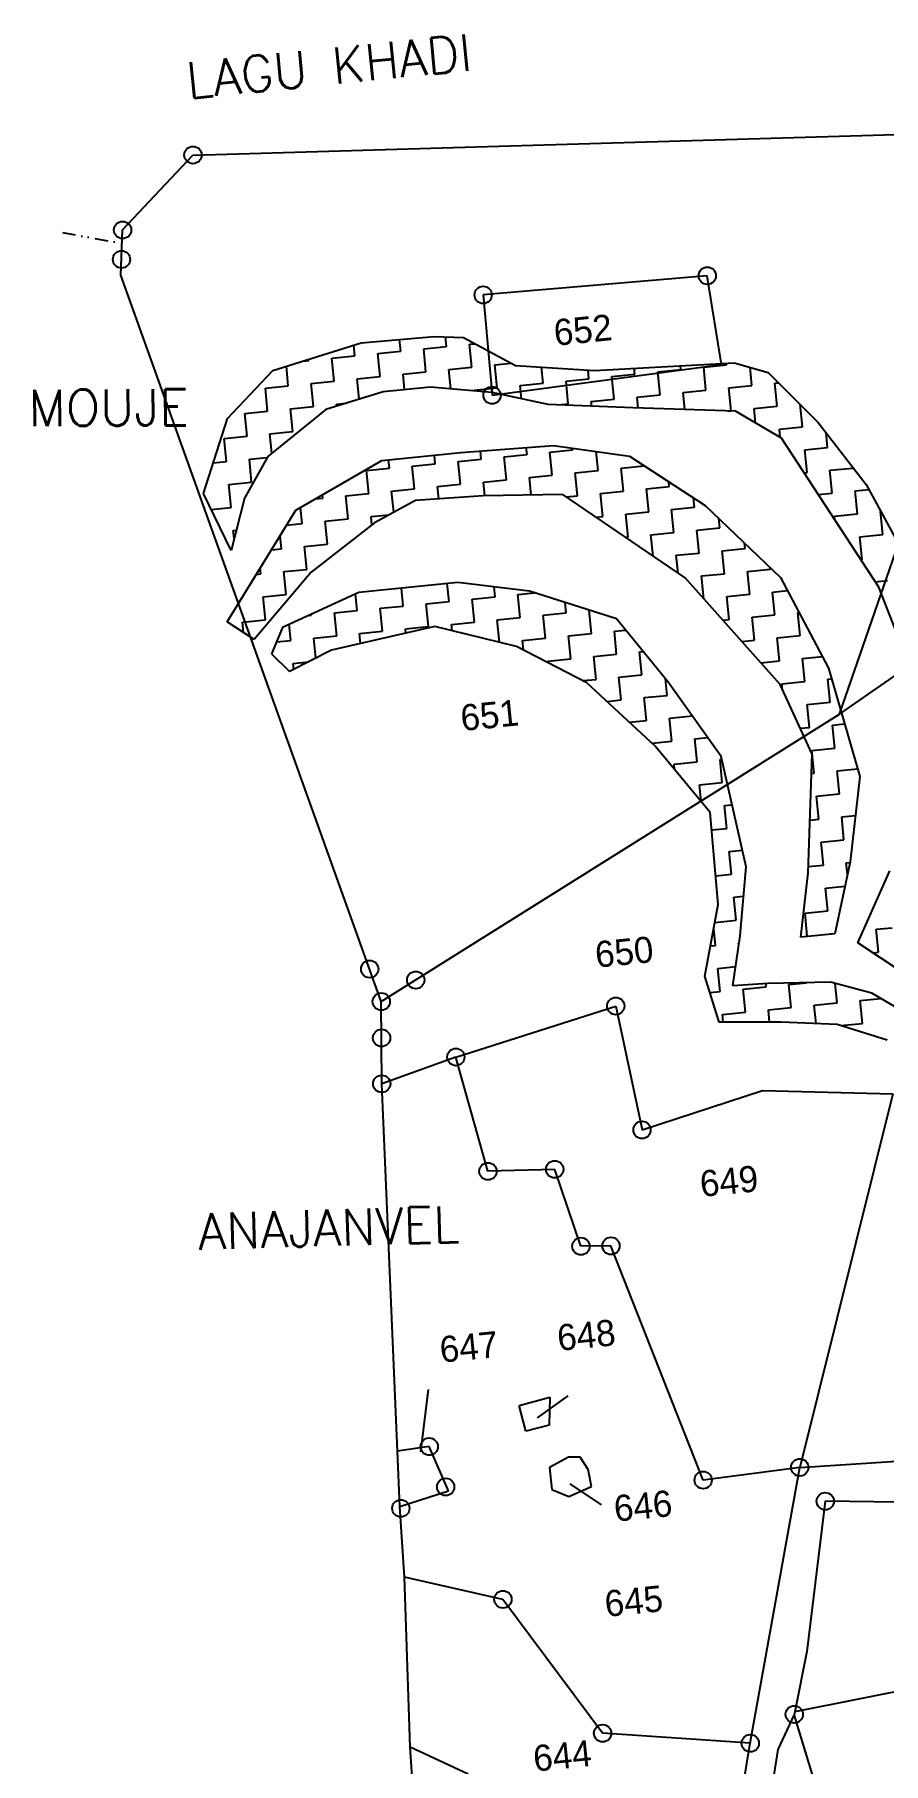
# Model space of a CAD drawing. Header units: metres. Extents: x 305262 to 307111, y 1940505 to 1944566.
# Drawn here: x 305262 to 305590, y 1943899 to 1944566 of the extents above; entities that cross this region are included whole.
import ezdxf

# ---------------------------------------------------------------- set-up
doc = ezdxf.new("R2010")
doc.units = ezdxf.units.M
doc.header["$MEASUREMENT"] = 0
doc.linetypes.add('DIVIDE', pattern=[1.25, 0.5, -0.25, 0, -0.25, 0, -0.25])
for name, color, linetype in [('POLY_HATCH', 12, 'Continuous'), ('POLY_PARCEL', 6, 'Continuous'), ('POLY_ROAD', 30, 'Continuous'), ('TEXT_MAPOUT', 7, 'Continuous'), ('TEXT_PARCEL', 7, 'Continuous'), ('V_BOUND_LINE', 7, 'Continuous'), ('V_DIVIDE_LINE', 7, 'DIVIDE')]:
    doc.layers.add(name, color=color, linetype=linetype)
doc.styles.get("Standard").update_dxf_attribs({"font": 'simplex.shx'})
doc.styles.add('TEXT_MAP', font='')
doc.styles.get('TEXT_MAP').set_extended_font_data('Kruti Dev 050')
doc.dimstyles.get("Standard").update_dxf_attribs({"dimtxt": 0.18, "dimasz": 0.18, "dimexe": 0.18, "dimexo": 0.0625, "dimgap": 0.09, "dimtad": 0, "dimtih": 1, "dimtoh": 1, "dimdec": 4, "dimzin": 0, "dimdsep": 46, "dimtxsty": 'Standard', "dimcen": 0.09, "dimadec": 0, "dimazin": 0, "dimtfac": 1, "dimtdec": 4, "dimtofl": 0, "dimtmove": 0, "dimatfit": 3, "dimfxl": 1, "dimtolj": 1, "dimtzin": 0, "dimarcsym": 0})

msp = doc.modelspace()

# ---------------------------------------------------------------- linework, layer by layer
for centre in [(305323.24, 1944519.96), (305296.09, 1944491.03), (305295.67, 1944479.67), (305521.73, 1944473.37), (305435.24, 1944465.99), (305438.69, 1944427.27), (305391.45, 1944205.83), (305409.23, 1944201.61), (305395.94, 1944193.28), (305486.43, 1944191.56), (305396.02, 1944179.25), (305424.7, 1944171.9), (305396.11, 1944161.56), (305496.54, 1944143.77), (305437.08, 1944127.79), (305462.86, 1944128.56), (305472.98, 1944098.87), (305484.57, 1944099.02), (305414.42, 1944021.56), (305557.43, 1944013.55), (305420.77, 1944006.01), (305520.14, 1944008.64), (305567.24, 1944000.5), (305403.47, 1943997.75), (305442.87, 1943962.62), (305555.27, 1943918.24), (305481.34, 1943910.97), (305538.33, 1943907.08)]:
    msp.add_circle(centre, 3.34)
at = {"layer": 'POLY_HATCH'}
for p, q in [((305388.19, 1944447.53), (305416.37, 1944449.88)), ((305416.37, 1944449.88), (305427.61, 1944449.55)), ((305427.61, 1944449.55), (305447.7, 1944438.76)), ((305354.02, 1944436.79), (305388.19, 1944447.53)), ((305336.55, 1944418.32), (305354.02, 1944436.79)), ((305447.7, 1944438.76), (305478.27, 1944436.81)), ((305478.27, 1944436.81), (305532.05, 1944439.79)), ((305532.05, 1944439.79), (305545.26, 1944436.09)), ((305545.26, 1944436.09), (305564.58, 1944416.78)), ((305396.62, 1944428.59), (305374.57, 1944421.82)), ((305414.97, 1944430.44), (305396.62, 1944428.59)), ((305438.68, 1944428.29), (305414.97, 1944430.44)), ((305460.36, 1944423.65), (305438.68, 1944428.29)), ((305374.57, 1944421.82), (305352.15, 1944403.66)), ((305493.08, 1944422.4), (305460.36, 1944423.65)), ((305532.61, 1944421.07), (305493.08, 1944422.4)), ((305327.29, 1944389.33), (305336.55, 1944418.32)), ((305550.33, 1944410.73), (305532.61, 1944421.07)), ((305564.58, 1944416.78), (305583.06, 1944392.85)), ((305587.95, 1944353.16), (305550.33, 1944410.73)), ((305352.15, 1944403.66), (305343.16, 1944387.6)), ((305362.92, 1944382.93), (305396.14, 1944402.09)), ((305396.14, 1944402.09), (305426.58, 1944405.15)), ((305426.58, 1944405.15), (305462.33, 1944407.87)), ((305462.33, 1944407.87), (305491.73, 1944403.81)), ((305491.73, 1944403.81), (305520.88, 1944384.78)), ((305337.95, 1944367.29), (305327.29, 1944389.33)), ((305435.29, 1944388.46), (305409.11, 1944386.7)), ((305465.99, 1944388.92), (305435.29, 1944388.46)), ((305513.16, 1944356.77), (305465.99, 1944388.92)), ((305583.06, 1944392.85), (305598.4, 1944364.7)), ((305336.5, 1944339.87), (305362.92, 1944382.93)), ((305343.16, 1944387.6), (305337.95, 1944367.29)), ((305409.11, 1944386.7), (305393.28, 1944378.08)), ((305520.88, 1944384.78), (305550.04, 1944356.97)), ((305393.28, 1944378.08), (305368.85, 1944358.94)), ((305368.85, 1944358.94), (305346.86, 1944333.01)), ((305425.48, 1944354.97), (305387.21, 1944351.12)), ((305453.06, 1944351.6), (305425.48, 1944354.97)), ((305549.81, 1944315.66), (305513.16, 1944356.77)), ((305550.04, 1944356.97), (305568.5, 1944321.94)), ((305387.21, 1944351.12), (305357.82, 1944337.62)), ((305486.64, 1944340.93), (305453.06, 1944351.6)), ((305602.23, 1944316.71), (305587.95, 1944353.16)), ((305346.86, 1944333.01), (305336.5, 1944339.87)), ((305357.82, 1944337.62), (305353.56, 1944327.53)), ((305416.59, 1944337.97), (305376.74, 1944328.93)), ((305448.06, 1944330.27), (305416.59, 1944337.97)), ((305506.66, 1944316.59), (305486.64, 1944340.93)), ((305376.74, 1944328.93), (305360.52, 1944320.64)), ((305475.29, 1944316.3), (305448.06, 1944330.27)), ((305353.56, 1944327.53), (305360.52, 1944320.64)), ((305568.5, 1944321.94), (305580.62, 1944280.12)), ((305501.63, 1944291.86), (305475.29, 1944316.3)), ((305527.12, 1944287.91), (305506.66, 1944316.59)), ((305562.17, 1944288.8), (305549.81, 1944315.66)), ((305522.88, 1944266.26), (305501.63, 1944291.86)), ((305560.64, 1944242.97), (305562.17, 1944288.8)), ((305536.74, 1944245.3), (305527.12, 1944287.91)), ((305580.62, 1944280.12), (305576.9, 1944247.24)), ((305525.97, 1944230.72), (305522.88, 1944266.26)), ((305534.37, 1944218.63), (305536.74, 1944245.3)), ((305557.87, 1944218.09), (305560.64, 1944242.97)), ((305576.9, 1944247.24), (305570.92, 1944219.41)), ((305579.78, 1944215.96), (305592.14, 1944243.72)), ((305520.79, 1944203.1), (305525.97, 1944230.72)), ((305531.65, 1944199.31), (305534.37, 1944218.63)), ((305570.92, 1944219.41), (305557.87, 1944218.09)), ((305597.65, 1944204.12), (305579.78, 1944215.96)), ((305526.32, 1944185.33), (305520.79, 1944203.1)), ((305545.16, 1944200.28), (305531.65, 1944199.31)), ((305569.22, 1944200.76), (305545.16, 1944200.28)), ((305585.19, 1944196.54), (305569.22, 1944200.76)), ((305600.48, 1944187.59), (305585.19, 1944196.54)), ((305550.2, 1944185.3), (305526.32, 1944185.33)), ((305571.89, 1944184.4), (305550.2, 1944185.3)), ((305591.17, 1944178.39), (305571.89, 1944184.4))]:
    msp.add_line(p, q, dxfattribs=at)
at = {"layer": 'POLY_HATCH', "linetype": 'Continuous'}
for p, q in [((305403.43, 1944444.24), (305402.98, 1944448.76)), ((305421.14, 1944446.02), (305420.77, 1944449.75)), ((305376.87, 1944441.56), (305385.72, 1944442.45)), ((305377.76, 1944432.71), (305376.87, 1944441.56)), ((305385.72, 1944442.45), (305385.3, 1944446.62)), ((305394.58, 1944443.34), (305403.43, 1944444.24)), ((305395.47, 1944434.49), (305394.58, 1944443.34)), ((305412.29, 1944445.13), (305421.14, 1944446.02)), ((305413.18, 1944436.27), (305412.29, 1944445.13)), ((305430, 1944446.91), (305432.13, 1944447.12)), ((305430.89, 1944438.05), (305430, 1944446.91)), ((305360.05, 1944430.92), (305359.29, 1944438.45)), ((305365.59, 1944440.43), (305368.01, 1944440.67)), ((305368.01, 1944440.67), (305367.96, 1944441.17)), ((305404.33, 1944435.38), (305413.18, 1944436.27)), ((305404.92, 1944429.43), (305404.33, 1944435.38)), ((305422.04, 1944437.16), (305430.89, 1944438.05)), ((305422.78, 1944429.73), (305422.04, 1944437.16)), ((305439.75, 1944438.95), (305446.15, 1944439.59)), ((305440.64, 1944430.09), (305439.75, 1944438.95)), ((305458.35, 1944431.87), (305457.72, 1944438.12)), ((305476.06, 1944433.66), (305475.73, 1944436.97)), ((305484.92, 1944434.55), (305493.77, 1944435.44)), ((305493.77, 1944435.44), (305493.55, 1944437.65)), ((305502.63, 1944436.33), (305511.48, 1944437.22)), ((305503.52, 1944427.47), (305502.63, 1944436.33)), ((305511.48, 1944437.22), (305511.34, 1944438.64)), ((305520.34, 1944438.11), (305529.19, 1944439)), ((305521.23, 1944429.26), (305520.34, 1944438.11)), ((305529.19, 1944439), (305529.13, 1944439.62)), ((305538.94, 1944431.04), (305538.24, 1944438.05)), ((305351.19, 1944430.03), (305360.05, 1944430.92)), ((305352.08, 1944421.18), (305351.19, 1944430.03)), ((305368.9, 1944431.81), (305377.76, 1944432.71)), ((305369.79, 1944422.96), (305368.9, 1944431.81)), ((305386.61, 1944433.6), (305395.47, 1944434.49)), ((305387.4, 1944425.76), (305386.61, 1944433.6)), ((305431.78, 1944429.2), (305440.64, 1944430.09)), ((305431.81, 1944428.91), (305431.78, 1944429.2)), ((305449.49, 1944430.98), (305458.35, 1944431.87)), ((305450.01, 1944425.86), (305449.49, 1944430.98)), ((305467.21, 1944432.76), (305476.06, 1944433.66)), ((305468.1, 1944423.91), (305467.21, 1944432.76)), ((305485.81, 1944425.69), (305484.92, 1944434.55)), ((305512.37, 1944428.37), (305521.23, 1944429.26)), ((305513.04, 1944421.73), (305512.37, 1944428.37)), ((305530.09, 1944430.15), (305538.94, 1944431.04)), ((305530.98, 1944421.29), (305530.09, 1944430.15)), ((305547.8, 1944431.93), (305549.26, 1944432.08)), ((305548.69, 1944423.08), (305547.8, 1944431.93)), ((305360.94, 1944422.07), (305369.79, 1944422.96)), ((305361.83, 1944413.21), (305360.94, 1944422.07)), ((305378.65, 1944423.85), (305382.41, 1944424.23)), ((305378.73, 1944423.1), (305378.65, 1944423.85)), ((305464.1, 1944423.51), (305468.1, 1944423.91)), ((305476.95, 1944424.8), (305485.81, 1944425.69)), ((305477.13, 1944423.01), (305476.95, 1944424.8)), ((305494.66, 1944426.58), (305503.52, 1944427.47)), ((305495.09, 1944422.33), (305494.66, 1944426.58)), ((305539.83, 1944422.18), (305548.69, 1944423.08)), ((305540.4, 1944416.53), (305539.83, 1944422.18)), ((305558.44, 1944415.11), (305557.56, 1944423.79)), ((305343.23, 1944420.28), (305352.08, 1944421.18)), ((305344.12, 1944411.43), (305343.23, 1944420.28)), ((305529.75, 1944421.17), (305530.98, 1944421.29)), ((305549.58, 1944414.22), (305558.44, 1944415.11)), ((305335.26, 1944410.54), (305344.12, 1944411.43)), ((305336.16, 1944401.68), (305335.26, 1944410.54)), ((305352.97, 1944412.32), (305361.83, 1944413.21)), ((305353.72, 1944404.93), (305352.97, 1944412.32)), ((305549.91, 1944410.98), (305549.58, 1944414.22)), ((305568.18, 1944407.15), (305567.61, 1944412.86)), ((305331.08, 1944401.17), (305336.16, 1944401.68)), ((305345.01, 1944402.57), (305351.93, 1944403.27)), ((305345.9, 1944393.72), (305345.01, 1944402.57)), ((305399.04, 1944399.07), (305398.71, 1944402.35)), ((305416.75, 1944400.85), (305416.42, 1944404.13)), ((305425.6, 1944401.74), (305434.46, 1944402.63)), ((305426.49, 1944392.89), (305425.6, 1944401.74)), ((305434.46, 1944402.63), (305434.15, 1944405.73)), ((305443.31, 1944403.52), (305452.17, 1944404.41)), ((305444.2, 1944394.67), (305443.31, 1944403.52)), ((305452.17, 1944404.41), (305451.9, 1944407.08)), ((305461.02, 1944405.31), (305469.88, 1944406.2)), ((305461.92, 1944396.45), (305461.02, 1944405.31)), ((305469.88, 1944406.2), (305469.82, 1944406.84)), ((305479.63, 1944398.23), (305478.89, 1944405.58)), ((305559.33, 1944406.26), (305568.18, 1944407.15)), ((305560.22, 1944397.4), (305559.33, 1944406.26)), ((305390.18, 1944398.17), (305399.04, 1944399.07)), ((305391.07, 1944389.32), (305390.18, 1944398.17)), ((305407.89, 1944399.96), (305416.75, 1944400.85)), ((305408.78, 1944391.1), (305407.89, 1944399.96)), ((305453.06, 1944395.56), (305461.92, 1944396.45)), ((305453.75, 1944388.74), (305453.06, 1944395.56)), ((305470.77, 1944397.34), (305479.63, 1944398.23)), ((305471.66, 1944388.49), (305470.77, 1944397.34)), ((305488.48, 1944399.12), (305497.34, 1944400.02)), ((305489.37, 1944390.27), (305488.48, 1944399.12)), ((305497.34, 1944400.02), (305497.32, 1944400.16)), ((305559.11, 1944397.29), (305560.22, 1944397.4)), ((305569.07, 1944398.29), (305577.93, 1944399.18)), ((305569.97, 1944389.44), (305569.07, 1944398.29)), ((305577.93, 1944399.18), (305577.89, 1944399.54)), ((305328.12, 1944391.93), (305328.19, 1944391.94)), ((305328.19, 1944391.94), (305328.18, 1944392.09)), ((305337.05, 1944392.83), (305345.9, 1944393.72)), ((305337.94, 1944383.97), (305337.05, 1944392.83)), ((305373.36, 1944387.54), (305373.23, 1944388.88)), ((305382.22, 1944388.43), (305391.07, 1944389.32)), ((305383.11, 1944379.57), (305382.22, 1944388.43)), ((305399.93, 1944390.21), (305408.78, 1944391.1)), ((305400.74, 1944382.15), (305399.93, 1944390.21)), ((305417.64, 1944391.99), (305426.49, 1944392.89)), ((305418.11, 1944387.31), (305417.64, 1944391.99)), ((305435.35, 1944393.78), (305444.2, 1944394.67)), ((305435.88, 1944388.47), (305435.35, 1944393.78)), ((305467.27, 1944388.04), (305471.66, 1944388.49)), ((305480.52, 1944389.38), (305489.37, 1944390.27)), ((305481.41, 1944380.52), (305480.52, 1944389.38)), ((305498.23, 1944391.16), (305507.08, 1944392.05)), ((305499.12, 1944382.31), (305498.23, 1944391.16)), ((305507.08, 1944392.05), (305506.9, 1944393.91)), ((305564.6, 1944388.9), (305569.97, 1944389.44)), ((305578.82, 1944390.33), (305584.15, 1944390.86)), ((305579.71, 1944381.47), (305578.82, 1944390.33)), ((305330.26, 1944383.2), (305337.94, 1944383.97)), ((305365.4, 1944377.79), (305364.77, 1944384)), ((305370.38, 1944387.24), (305373.36, 1944387.54)), ((305490.27, 1944381.41), (305499.12, 1944382.31)), ((305507.98, 1944383.2), (305516.83, 1944384.09)), ((305508.87, 1944374.34), (305507.98, 1944383.2)), ((305516.83, 1944384.09), (305516.47, 1944387.66)), ((305588.57, 1944382.36), (305588.77, 1944382.38)), ((305589.46, 1944373.51), (305588.57, 1944382.36)), ((305338.83, 1944375.12), (305339.99, 1944375.23)), ((305339.15, 1944371.96), (305338.83, 1944375.12)), ((305359.39, 1944377.19), (305365.4, 1944377.79)), ((305374.25, 1944378.68), (305383.11, 1944379.57)), ((305375.14, 1944369.83), (305374.25, 1944378.68)), ((305391.96, 1944380.46), (305398.94, 1944381.17)), ((305392.28, 1944377.3), (305391.96, 1944380.46)), ((305478.71, 1944380.25), (305481.41, 1944380.52)), ((305491.16, 1944372.56), (305490.27, 1944381.41)), ((305517.72, 1944375.23), (305526.58, 1944376.12)), ((305518.61, 1944366.38), (305517.72, 1944375.23)), ((305526.58, 1944376.12), (305526.22, 1944379.69)), ((305570.86, 1944380.58), (305579.71, 1944381.47)), ((305571.01, 1944379.08), (305570.86, 1944380.58)), ((305357.43, 1944368.04), (305356.92, 1944373.15)), ((305366.29, 1944368.93), (305375.14, 1944369.83)), ((305367.18, 1944360.08), (305366.29, 1944368.93)), ((305490.15, 1944372.46), (305491.16, 1944372.56)), ((305500.01, 1944373.45), (305508.87, 1944374.34)), ((305500.85, 1944365.16), (305500.01, 1944373.45)), ((305527.47, 1944367.27), (305536.33, 1944368.16)), ((305536.33, 1944368.16), (305536.12, 1944370.25)), ((305580.6, 1944372.62), (305589.46, 1944373.51)), ((305581.49, 1944363.76), (305580.6, 1944372.62)), ((305353.55, 1944367.65), (305357.43, 1944368.04)), ((305509.76, 1944365.49), (305518.61, 1944366.38)), ((305510.45, 1944358.62), (305509.76, 1944365.49)), ((305528.36, 1944358.41), (305527.47, 1944367.27)), ((305581.05, 1944363.72), (305581.49, 1944363.76)), ((305347.7, 1944358.12), (305349.47, 1944358.3)), ((305349.47, 1944358.3), (305349.23, 1944360.62)), ((305358.32, 1944359.19), (305367.18, 1944360.08)), ((305359.21, 1944350.33), (305358.32, 1944359.19)), ((305519.51, 1944357.52), (305528.36, 1944358.41)), ((305520.4, 1944348.67), (305519.51, 1944357.52)), ((305537.22, 1944359.3), (305546.07, 1944360.2)), ((305538.11, 1944350.45), (305537.22, 1944359.3)), ((305546.07, 1944360.2), (305546.01, 1944360.82)), ((305586.53, 1944355.32), (305591.24, 1944355.8)), ((305350.36, 1944349.44), (305359.21, 1944350.33)), ((305351.25, 1944340.58), (305350.36, 1944349.44)), ((305386.67, 1944344.15), (305386.03, 1944350.58)), ((305404.38, 1944345.93), (305403.69, 1944352.78)), ((305422.09, 1944347.72), (305421.41, 1944354.56)), ((305430.95, 1944348.61), (305439.81, 1944349.5)), ((305431.84, 1944339.75), (305430.95, 1944348.61)), ((305439.81, 1944349.5), (305439.43, 1944353.27)), ((305448.66, 1944350.39), (305454.89, 1944351.02)), ((305449.55, 1944341.53), (305448.66, 1944350.39)), ((305520.39, 1944348.66), (305520.4, 1944348.67)), ((305529.25, 1944349.56), (305538.11, 1944350.45)), ((305530.14, 1944340.7), (305529.25, 1944349.56)), ((305546.96, 1944351.34), (305552.7, 1944351.92)), ((305547.86, 1944342.48), (305546.96, 1944351.34)), ((305367.92, 1944342.26), (305368.96, 1944342.37)), ((305368.96, 1944342.37), (305368.93, 1944342.72)), ((305377.82, 1944343.26), (305386.67, 1944344.15)), ((305378.71, 1944334.4), (305377.82, 1944343.26)), ((305395.53, 1944345.04), (305404.38, 1944345.93)), ((305396.42, 1944336.19), (305395.53, 1944345.04)), ((305413.24, 1944346.82), (305422.09, 1944347.72)), ((305414.13, 1944337.97), (305413.24, 1944346.82)), ((305440.7, 1944340.64), (305449.55, 1944341.53)), ((305458.41, 1944342.43), (305467.26, 1944343.32)), ((305459.3, 1944333.57), (305458.41, 1944342.43)), ((305467.26, 1944343.32), (305466.87, 1944347.21)), ((305476.12, 1944344.21), (305476.27, 1944344.22)), ((305477.01, 1944335.35), (305476.12, 1944344.21)), ((305539, 1944341.59), (305547.86, 1944342.48)), ((305539.89, 1944332.74), (305539, 1944341.59)), ((305556.71, 1944343.38), (305557.18, 1944343.42)), ((305557.6, 1944334.52), (305556.71, 1944343.38)), ((305342.39, 1944339.69), (305351.25, 1944340.58)), ((305342.8, 1944335.7), (305342.39, 1944339.69)), ((305361, 1944332.62), (305360.38, 1944338.8)), ((305387.56, 1944335.29), (305396.42, 1944336.19)), ((305387.95, 1944331.47), (305387.56, 1944335.29)), ((305405.28, 1944337.08), (305414.13, 1944337.97)), ((305405.44, 1944335.44), (305405.28, 1944337.08)), ((305422.99, 1944338.86), (305431.84, 1944339.75)), ((305423.24, 1944336.34), (305422.99, 1944338.86)), ((305441.58, 1944331.85), (305440.7, 1944340.64)), ((305468.16, 1944334.46), (305477.01, 1944335.35)), ((305485.87, 1944336.24), (305490.14, 1944336.67)), ((305486.76, 1944327.39), (305485.87, 1944336.24)), ((305527.7, 1944340.46), (305530.14, 1944340.7)), ((305355.47, 1944332.06), (305361, 1944332.62)), ((305369.85, 1944333.51), (305378.71, 1944334.4)), ((305370.63, 1944325.81), (305369.85, 1944333.51)), ((305450.44, 1944332.68), (305459.3, 1944333.57)), ((305450.83, 1944328.85), (305450.44, 1944332.68)), ((305469.05, 1944325.61), (305468.16, 1944334.46)), ((305495.61, 1944328.28), (305496.93, 1944328.41)), ((305496.5, 1944319.42), (305495.61, 1944328.28)), ((305535.02, 1944332.25), (305539.89, 1944332.74)), ((305548.75, 1944333.63), (305557.6, 1944334.52)), ((305549.64, 1944324.77), (305548.75, 1944333.63)), ((305361.89, 1944323.76), (305367.79, 1944324.36)), ((305362.12, 1944321.46), (305361.89, 1944323.76)), ((305460.19, 1944324.71), (305469.05, 1944325.61)), ((305460.26, 1944324.01), (305460.19, 1944324.71)), ((305477.9, 1944326.5), (305486.76, 1944327.39)), ((305478.79, 1944317.64), (305477.9, 1944326.5)), ((305542.34, 1944324.04), (305549.64, 1944324.77)), ((305558.49, 1944325.66), (305566.13, 1944326.43)), ((305559.39, 1944316.81), (305558.49, 1944325.66)), ((305473.68, 1944317.13), (305478.79, 1944317.64)), ((305487.65, 1944318.53), (305496.5, 1944319.42)), ((305488.54, 1944309.68), (305487.65, 1944318.53)), ((305506.25, 1944311.46), (305505.61, 1944317.87)), ((305550.53, 1944315.92), (305559.39, 1944316.81)), ((305550.77, 1944313.58), (305550.53, 1944315.92)), ((305568.24, 1944317.7), (305569.69, 1944317.85)), ((305569.13, 1944308.84), (305568.24, 1944317.7)), ((305483.03, 1944309.12), (305488.54, 1944309.68)), ((305497.4, 1944310.57), (305506.25, 1944311.46)), ((305498.29, 1944301.71), (305497.4, 1944310.57)), ((305560.28, 1944307.95), (305569.13, 1944308.84)), ((305491.72, 1944301.05), (305498.29, 1944301.71)), ((305507.14, 1944302.61), (305516, 1944303.5)), ((305508.03, 1944293.75), (305507.14, 1944302.61)), ((305516, 1944303.5), (305516, 1944303.5)), ((305561.17, 1944299.1), (305560.28, 1944307.95)), ((305516.89, 1944294.64), (305521.95, 1944295.15)), ((305557.6, 1944298.74), (305561.17, 1944299.1)), ((305570.02, 1944299.99), (305574.73, 1944300.46)), ((305570.92, 1944291.13), (305570.02, 1944299.99)), ((305500.42, 1944292.98), (305508.03, 1944293.75)), ((305517.78, 1944285.79), (305516.89, 1944294.64)), ((305562.06, 1944290.24), (305570.92, 1944291.13)), ((305562.95, 1944281.39), (305562.06, 1944290.24)), ((305508.93, 1944284.89), (305517.78, 1944285.79)), ((305509.14, 1944282.82), (305508.93, 1944284.89)), ((305526.64, 1944286.68), (305527.38, 1944286.75)), ((305527.53, 1944277.82), (305526.64, 1944286.68)), ((305571.81, 1944282.28), (305579.76, 1944283.08)), ((305572.7, 1944273.42), (305571.81, 1944282.28)), ((305518.67, 1944276.93), (305527.53, 1944277.82)), ((305519.31, 1944270.56), (305518.67, 1944276.93)), ((305561.92, 1944281.28), (305562.95, 1944281.39)), ((305528.42, 1944268.97), (305531.33, 1944269.26)), ((305529.31, 1944260.11), (305528.42, 1944268.97)), ((305563.84, 1944272.53), (305572.7, 1944273.42)), ((305564.73, 1944263.68), (305563.84, 1944272.53)), ((305561.32, 1944263.33), (305564.73, 1944263.68)), ((305573.59, 1944264.57), (305578.92, 1944265.1)), ((305574.48, 1944255.71), (305573.59, 1944264.57)), ((305523.47, 1944259.52), (305529.31, 1944260.11)), ((305565.63, 1944254.82), (305574.48, 1944255.71)), ((305566.52, 1944245.96), (305565.63, 1944254.82)), ((305530.2, 1944251.25), (305535.28, 1944251.77)), ((305531.09, 1944242.4), (305530.2, 1944251.25)), ((305525.01, 1944241.79), (305531.09, 1944242.4)), ((305560.72, 1944245.38), (305566.52, 1944245.96)), ((305575.37, 1944246.86), (305576.85, 1944247)), ((305575.83, 1944242.27), (305575.37, 1944246.86)), ((305567.41, 1944237.11), (305574.88, 1944237.86)), ((305568.3, 1944228.25), (305567.41, 1944237.11)), ((305531.99, 1944233.54), (305535.73, 1944233.92)), ((305532.88, 1944224.69), (305531.99, 1944233.54)), ((305559.44, 1944227.36), (305568.3, 1944228.25)), ((305524.91, 1944214.94), (305524.25, 1944221.53)), ((305524.69, 1944223.86), (305532.88, 1944224.69)), ((305560.34, 1944218.51), (305559.44, 1944227.36)), ((305586.9, 1944221.18), (305593.07, 1944221.8)), ((305522.98, 1944214.75), (305524.91, 1944214.94)), ((305533.77, 1944215.83), (305533.98, 1944215.85)), ((305533.86, 1944214.97), (305533.77, 1944215.83)), ((305557.89, 1944218.26), (305560.34, 1944218.51)), ((305569.19, 1944219.4), (305570.95, 1944219.58)), ((305569.21, 1944219.24), (305569.19, 1944219.4)), ((305587.79, 1944212.33), (305586.9, 1944221.18)), ((305585.6, 1944212.1), (305587.79, 1944212.33)), ((305525.8, 1944206.09), (305532.7, 1944206.78)), ((305526.7, 1944197.23), (305525.8, 1944206.09)), ((305522.74, 1944196.83), (305526.7, 1944197.23)), ((305535.55, 1944198.12), (305544.41, 1944199.01)), ((305536.44, 1944189.27), (305535.55, 1944198.12)), ((305544.41, 1944199.01), (305544.29, 1944200.22)), ((305553.26, 1944199.9), (305559.97, 1944200.58)), ((305554.15, 1944191.05), (305553.26, 1944199.9)), ((305571.86, 1944192.83), (305571.12, 1944200.26)), ((305527.59, 1944188.37), (305536.44, 1944189.27)), ((305527.89, 1944185.33), (305527.59, 1944188.37)), ((305545.3, 1944190.16), (305554.15, 1944191.05)), ((305545.79, 1944185.3), (305545.3, 1944190.16)), ((305563.01, 1944191.94), (305571.86, 1944192.83)), ((305563.73, 1944184.74), (305563.01, 1944191.94)), ((305580.72, 1944193.72), (305588.64, 1944194.52)), ((305581.61, 1944184.87), (305580.72, 1944193.72)), ((305573.13, 1944184.01), (305581.61, 1944184.87))]:
    msp.add_line(p, q, dxfattribs=at)
at = {"layer": 'POLY_PARCEL'}
for p, q in [((305323.24, 1944519.96), (305594.46, 1944527.93)), ((305572.74, 1944304.2), (305648.13, 1944522.15)), ((305296.09, 1944491.03), (305323.24, 1944519.96)), ((305521.73, 1944473.37), (305435.24, 1944465.99)), ((305527.24, 1944439.13), (305521.73, 1944473.37)), ((305435.24, 1944465.99), (305438.69, 1944427.27)), ((305438.69, 1944427.27), (305527.24, 1944439.13)), ((305572.74, 1944304.2), (305616.77, 1944334.7)), ((305395.94, 1944193.28), (305572.74, 1944304.2)), ((305424.7, 1944171.9), (305486.43, 1944191.56)), ((305486.43, 1944191.56), (305496.54, 1944143.77)), ((305424.7, 1944171.9), (305396.11, 1944161.56)), ((305437.08, 1944127.79), (305424.7, 1944171.9)), ((305496.54, 1944143.77), (305543.05, 1944159.02)), ((305543.05, 1944159.02), (305593.29, 1944157.75)), ((305593.29, 1944157.75), (305557.43, 1944013.55)), ((305462.86, 1944128.56), (305437.08, 1944127.79)), ((305472.98, 1944098.87), (305462.86, 1944128.56)), ((305484.57, 1944099.02), (305472.98, 1944098.87)), ((305520.14, 1944008.64), (305484.57, 1944099.02)), ((305449.14, 1944037.42), (305460.98, 1944040.64)), ((305451.75, 1944027.55), (305449.14, 1944037.42)), ((305460.98, 1944040.64), (305460.65, 1944029.87)), ((305460.65, 1944029.87), (305451.75, 1944027.55)), ((305414.42, 1944021.56), (305402.17, 1944019.8)), ((305421.82, 1944004.48), (305414.42, 1944021.56)), ((305468.19, 1944017.45), (305460.88, 1944013.48)), ((305472.65, 1944017.5), (305468.19, 1944017.45)), ((305475.76, 1944012.74), (305472.65, 1944017.5)), ((305460.88, 1944013.48), (305461.73, 1944005.05)), ((305477.03, 1944006.18), (305475.76, 1944012.74)), ((305557.43, 1944013.55), (305520.14, 1944008.64)), ((305403.08, 1943998.49), (305421.82, 1944004.48)), ((305461.73, 1944005.05), (305468.3, 1944002.27)), ((305468.3, 1944002.27), (305477.03, 1944006.18)), ((305442.87, 1943962.62), (305404.87, 1943971.2)), ((305481.34, 1943910.97), (305442.87, 1943962.62)), ((305748.94, 1943957.61), (305555.46, 1943919.21)), ((305575.9, 1943850.43), (305555.27, 1943918.24)), ((305538.33, 1943907.08), (305481.34, 1943910.97)), ((305407.13, 1943905.77), (305429.51, 1943895.28))]:
    msp.add_line(p, q, dxfattribs=at)
at = {"layer": 'POLY_ROAD'}
for p, q in [((305557.43, 1944013.55), (305617.68, 1944017.4)), ((305538.33, 1943907.08), (305557.43, 1944013.55)), ((305567.24, 1944000.5), (305560.14, 1943942.54)), ((305626.68, 1943999.65), (305567.24, 1944000.5)), ((305560.14, 1943942.54), (305555.46, 1943919.21)), ((305555.27, 1943918.24), (305548.97, 1943904.66)), ((305555.46, 1943919.21), (305555.27, 1943918.24)), ((305532.59, 1943872.73), (305538.33, 1943907.08)), ((305548.97, 1943904.66), (305540.32, 1943851.05))]:
    msp.add_line(p, q, dxfattribs=at)
at = {"layer": 'V_BOUND_LINE'}
for p, q in [((305295.45, 1944473.56), (305296.09, 1944491.03)), ((305395.94, 1944193.28), (305295.45, 1944473.56)), ((305396.11, 1944161.56), (305395.94, 1944193.28)), ((305402.17, 1944019.8), (305396.11, 1944161.56)), ((305403.08, 1943998.49), (305402.17, 1944019.8)), ((305404.87, 1943971.2), (305403.08, 1943998.49)), ((305407.13, 1943905.77), (305404.87, 1943971.2)), ((305416.34, 1943765.02), (305407.13, 1943905.77))]:
    msp.add_line(p, q, dxfattribs=at)
at = {"layer": 'V_DIVIDE_LINE', "ltscale": 10}
msp.add_line((305272.93, 1944490.05), (305295.9, 1944485.83), dxfattribs=at)

# ---------------------------------------------------------------- texts
at = {"layer": 'TEXT_MAPOUT'}
for s, rotation, p in [('LAGU KHADI', 5.74806, (305321.49, 1944541.66)), ('MOUJE', 0.31408, (305259.8, 1944415.32)), ('ANAJANVEL', 1.66718, (305325.44, 1944097.54))]:
    msp.add_text(s, height=14.016, rotation=rotation, dxfattribs=at).set_placement(p)
at = {"layer": 'TEXT_PARCEL', "style": 'TEXT_MAP'}
for s, p in [('652', (305463.02, 1944446.33)), ('651', (305427.02, 1944297.67)), ('650', (305478.96, 1944206.33)), ('649', (305519.42, 1944117.89)), ('648', (305464.33, 1944058.47)), ('647', (305418.99, 1944053.91)), ('646', (305486.23, 1943992.57)), ('645', (305482.65, 1943955.84)), ('644', (305455.08, 1943896.14))]:
    msp.add_text(s, height=10.092, rotation=5.74806, dxfattribs=at).set_placement(p)

# ---------------------------------------------------------------- leaders
for points in [[(305414.02, 1944043.61), (305411.04, 1944019.59)], [(305467.92, 1944041.16), (305456.08, 1944032.73)], [(305480.88, 1943999.09), (305468.85, 1944007.23)]]:
    msp.add_leader(points, dimstyle='Standard', override={"dimtxt": 2.5, "dimasz": 2.5, "dimexe": 1.25, "dimexo": 0.625, "dimgap": 0.625, "dimtad": 1, "dimtih": 0, "dimtoh": 0, "dimzin": 8, "dimcen": 2.5, "dimtofl": 1})

doc.saveas('drawing.dxf')
